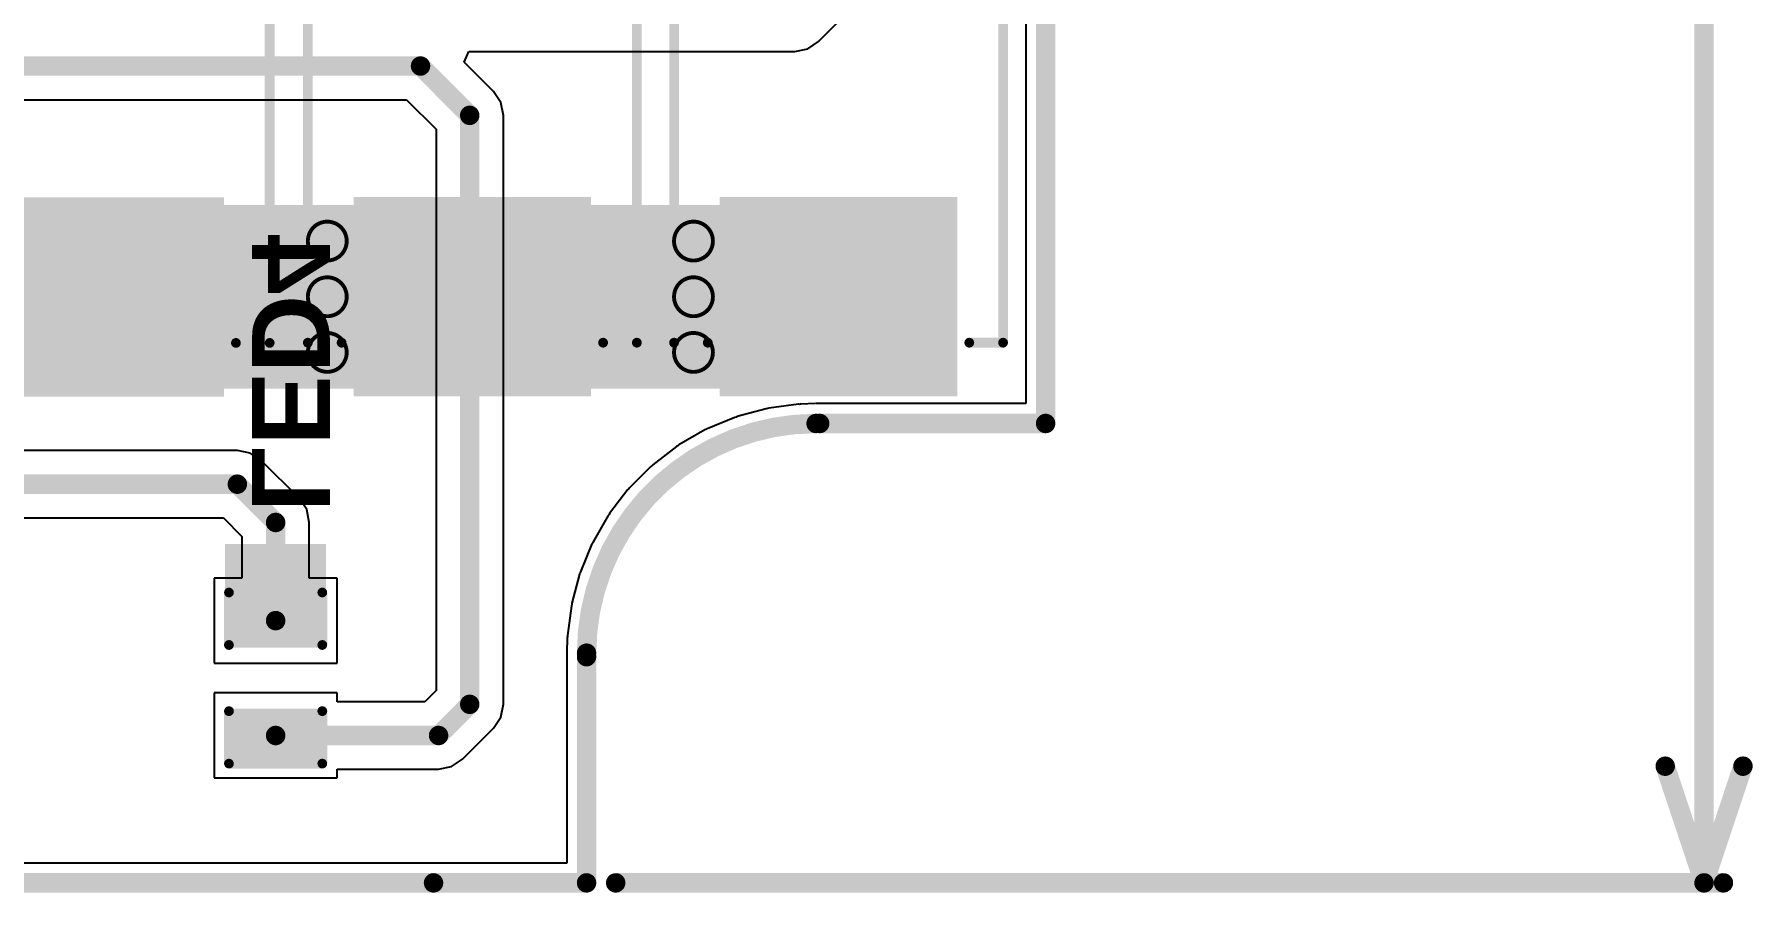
# Model space of a CAD drawing. Header units: inches. Extents: x -46 to 312, y 0 to 111.
# Drawn here: x -7.22 to 15.24, y -0.13 to 11.08 of the extents above; entities that cross this region are included whole.
import ezdxf

# ---------------------------------------------------------------- set-up
doc = ezdxf.new("R2010")
doc.units = ezdxf.units.IN
for name, color, linetype in [('Board Outline', 216, 'Continuous'), ('Bottom Layer', 5, 'Continuous'), ('Bottom Overlay', 54, 'Continuous'), ('Bottom Paste', 16, 'Continuous'), ('Bottom Solder', 6, 'Continuous'), ('Draft and Dimension', 6, 'Continuous'), ('Drill Drawing', 1, 'Continuous'), ('Top Layer', 1, 'Continuous'), ('Top Overlay', 2, 'Continuous'), ('Top Paste', 8, 'Continuous'), ('Top Solder', 216, 'Continuous'), ('Via Holes', 16, 'Continuous')]:
    doc.layers.add(name, color=color, linetype=linetype)
doc.styles.add('Arial_Bold', font='', dxfattribs={"height": 0.2})
doc.styles.get('Arial_Bold').set_extended_font_data('Arial', bold=True)

# ---------------------------------------------------------------- blocks, each defined once
blk = doc.blocks.new('CASE_D_9')
at = {"layer": 'Top Layer'}
for points in [[(-4.25, 1.45), (-1.85, 1.45), (-1.85, -1.45), (-4.25, -1.45)], [(1.85, 1.45), (4.25, 1.45), (4.25, -1.45), (1.85, -1.45)]]:
    blk.add_hatch(color=1, dxfattribs=at).paths.add_polyline_path(points)
at = {"layer": 'Top Paste'}
for points in [[(-4.25, 1.45), (-1.85, 1.45), (-1.85, -1.45), (-4.25, -1.45)], [(1.85, 1.45), (4.25, 1.45), (4.25, -1.45), (1.85, -1.45)]]:
    blk.add_hatch(color=8, dxfattribs=at).paths.add_polyline_path(points)
at = {"layer": 'Top Solder'}
for points in [[(-4.352, 1.552), (-1.748, 1.552), (-1.748, -1.552), (-4.352, -1.552)], [(1.748, 1.552), (4.352, 1.552), (4.352, -1.552), (1.748, -1.552)]]:
    blk.add_hatch(color=216, dxfattribs=at).paths.add_polyline_path(points)
at = {"layer": 'Top Overlay'}
for points in [[(-4.293, 1.651, 0.127, 0.127, 0), (-4.293, 2.388, 0.127, 0.127, 0)], [(-3.861, 2.007, 0.127, 0.127, 0), (-4.699, 2.007, 0.127, 0.127, 0)], [(-3.65, 1.709, 0.127, 0.127, 0), (-3.65, 2.15, 0.127, 0.127, 0)], [(3.65, 2.15, 0.127, 0.127, 0), (-3.65, 2.15, 0.127, 0.127, 0)], [(3.65, 1.709, 0.127, 0.127, 0), (3.65, 2.15, 0.127, 0.127, 0)], [(-3.65, -2.15, 0.127, 0.127, 0), (-3.65, -1.709, 0.127, 0.127, 0)], [(3.65, -2.15, 0.127, 0.127, 0), (3.65, -1.709, 0.127, 0.127, 0)], [(3.65, -2.15, 0.127, 0.127, 0), (-3.65, -2.15, 0.127, 0.127, 0)]]:
    blk.add_lwpolyline(points, format="xyseb", dxfattribs=at)
for points in [[(-4.324, 2.388, 0.0635, 0.0635, 1), (-4.261, 2.388, 0.0635, 0.0635, 1)], [(-4.731, 2.007, 0.0635, 0.0635, 1), (-4.667, 2.007, 0.0635, 0.0635, 1)], [(-3.893, 2.007, 0.0635, 0.0635, 1), (-3.829, 2.007, 0.0635, 0.0635, 1)], [(-3.682, 2.15, 0.0635, 0.0635, 1), (-3.618, 2.15, 0.0635, 0.0635, 1)], [(-3.682, 2.15, 0.0635, 0.0635, 1), (-3.618, 2.15, 0.0635, 0.0635, 1)], [(3.618, 2.15, 0.0635, 0.0635, 1), (3.682, 2.15, 0.0635, 0.0635, 1)], [(3.618, 2.15, 0.0635, 0.0635, 1), (3.682, 2.15, 0.0635, 0.0635, 1)], [(-4.324, 1.651, 0.0635, 0.0635, 1), (-4.261, 1.651, 0.0635, 0.0635, 1)], [(-3.682, 1.709, 0.0635, 0.0635, 1), (-3.618, 1.709, 0.0635, 0.0635, 1)], [(3.618, 1.709, 0.0635, 0.0635, 1), (3.682, 1.709, 0.0635, 0.0635, 1)], [(-3.682, -1.709, 0.0635, 0.0635, 1), (-3.618, -1.709, 0.0635, 0.0635, 1)], [(3.618, -1.709, 0.0635, 0.0635, 1), (3.682, -1.709, 0.0635, 0.0635, 1)], [(-3.682, -2.15, 0.0635, 0.0635, 1), (-3.618, -2.15, 0.0635, 0.0635, 1)], [(-3.682, -2.15, 0.0635, 0.0635, 1), (-3.618, -2.15, 0.0635, 0.0635, 1)], [(3.618, -2.15, 0.0635, 0.0635, 1), (3.682, -2.15, 0.0635, 0.0635, 1)], [(3.618, -2.15, 0.0635, 0.0635, 1), (3.682, -2.15, 0.0635, 0.0635, 1)]]:
    blk.add_lwpolyline(points, format="xyseb", close=True, dxfattribs=at)
blk = doc.blocks.new('CASE_D_10')
at = {"layer": 'Top Layer'}
for points in [[(-4.25, 1.45), (-1.85, 1.45), (-1.85, -1.45), (-4.25, -1.45)], [(1.85, 1.45), (4.25, 1.45), (4.25, -1.45), (1.85, -1.45)]]:
    blk.add_hatch(color=1, dxfattribs=at).paths.add_polyline_path(points)
at = {"layer": 'Top Paste'}
for points in [[(-4.25, 1.45), (-1.85, 1.45), (-1.85, -1.45), (-4.25, -1.45)], [(1.85, 1.45), (4.25, 1.45), (4.25, -1.45), (1.85, -1.45)]]:
    blk.add_hatch(color=8, dxfattribs=at).paths.add_polyline_path(points)
at = {"layer": 'Top Solder'}
for points in [[(-4.352, 1.552), (-1.748, 1.552), (-1.748, -1.552), (-4.352, -1.552)], [(1.748, 1.552), (4.352, 1.552), (4.352, -1.552), (1.748, -1.552)]]:
    blk.add_hatch(color=216, dxfattribs=at).paths.add_polyline_path(points)
at = {"layer": 'Top Overlay'}
for points in [[(-4.293, 1.651, 0.127, 0.127, 0), (-4.293, 2.388, 0.127, 0.127, 0)], [(-3.861, 2.007, 0.127, 0.127, 0), (-4.699, 2.007, 0.127, 0.127, 0)], [(3.65, 2.15, 0.127, 0.127, 0), (-3.65, 2.15, 0.127, 0.127, 0)], [(-3.65, 1.709, 0.127, 0.127, 0), (-3.65, 2.15, 0.127, 0.127, 0)], [(3.65, 1.709, 0.127, 0.127, 0), (3.65, 2.15, 0.127, 0.127, 0)], [(-3.65, -2.15, 0.127, 0.127, 0), (-3.65, -1.709, 0.127, 0.127, 0)], [(3.65, -2.15, 0.127, 0.127, 0), (3.65, -1.709, 0.127, 0.127, 0)], [(3.65, -2.15, 0.127, 0.127, 0), (-3.65, -2.15, 0.127, 0.127, 0)]]:
    blk.add_lwpolyline(points, format="xyseb", dxfattribs=at)
for points in [[(-4.324, 2.388, 0.0635, 0.0635, 1), (-4.261, 2.388, 0.0635, 0.0635, 1)], [(-4.731, 2.007, 0.0635, 0.0635, 1), (-4.667, 2.007, 0.0635, 0.0635, 1)], [(-3.893, 2.007, 0.0635, 0.0635, 1), (-3.829, 2.007, 0.0635, 0.0635, 1)], [(-3.682, 2.15, 0.0635, 0.0635, 1), (-3.618, 2.15, 0.0635, 0.0635, 1)], [(-3.682, 2.15, 0.0635, 0.0635, 1), (-3.618, 2.15, 0.0635, 0.0635, 1)], [(3.618, 2.15, 0.0635, 0.0635, 1), (3.682, 2.15, 0.0635, 0.0635, 1)], [(3.618, 2.15, 0.0635, 0.0635, 1), (3.682, 2.15, 0.0635, 0.0635, 1)], [(-4.324, 1.651, 0.0635, 0.0635, 1), (-4.261, 1.651, 0.0635, 0.0635, 1)], [(-3.682, 1.709, 0.0635, 0.0635, 1), (-3.618, 1.709, 0.0635, 0.0635, 1)], [(3.618, 1.709, 0.0635, 0.0635, 1), (3.682, 1.709, 0.0635, 0.0635, 1)], [(-3.682, -1.709, 0.0635, 0.0635, 1), (-3.618, -1.709, 0.0635, 0.0635, 1)], [(3.618, -1.709, 0.0635, 0.0635, 1), (3.682, -1.709, 0.0635, 0.0635, 1)], [(-3.682, -2.15, 0.0635, 0.0635, 1), (-3.618, -2.15, 0.0635, 0.0635, 1)], [(-3.682, -2.15, 0.0635, 0.0635, 1), (-3.618, -2.15, 0.0635, 0.0635, 1)], [(3.618, -2.15, 0.0635, 0.0635, 1), (3.682, -2.15, 0.0635, 0.0635, 1)], [(3.618, -2.15, 0.0635, 0.0635, 1), (3.682, -2.15, 0.0635, 0.0635, 1)]]:
    blk.add_lwpolyline(points, format="xyseb", close=True, dxfattribs=at)
blk = doc.blocks.new('LED_0603_B_39')
at = {"layer": 'Bottom Layer'}
for points in [[(-1, 0.5), (-0.5, 0.5), (-0.5, -0.5), (-1, -0.5)], [(0.5, 0.5), (1, 0.5), (1, -0.5), (0.5, -0.5)]]:
    blk.add_hatch(color=5, dxfattribs=at).paths.add_polyline_path(points)
at = {"layer": 'Bottom Overlay'}
blk.add_hatch(color=54, dxfattribs=at).paths.add_polyline_path([(1.118, -0.66), (1.753, -0.66), (1.753, 0.66), (1.118, 0.66)])
at = {"layer": 'Bottom Paste'}
for points in [[(-1, 0.5), (-0.5, 0.5), (-0.5, -0.5), (-1, -0.5)], [(0.5, 0.5), (1, 0.5), (1, -0.5), (0.5, -0.5)]]:
    blk.add_hatch(color=16, dxfattribs=at).paths.add_polyline_path(points)
at = {"layer": 'Bottom Solder'}
for points in [[(-1.102, 0.602), (-0.398, 0.602), (-0.398, -0.602), (-1.102, -0.602)], [(0.398, 0.602), (1.102, 0.602), (1.102, -0.602), (0.398, -0.602)]]:
    blk.add_hatch(color=6, dxfattribs=at).paths.add_polyline_path(points)
at = {"layer": 'Bottom Overlay'}
for points in [[(-1.118, 0.61, 0.127, 0.127, 0), (-0.432, 0.61, 0.127, 0.127, 0)], [(-1.118, 0.61, 0.127, 0.127, 0), (-1.118, -0.61, 0.127, 0.127, 0)], [(0.432, 0.61, 0.127, 0.127, 0), (1.118, 0.61, 0.127, 0.127, 0)], [(1.118, 0.61, 0.127, 0.127, 0), (1.118, -0.61, 0.127, 0.127, 0)], [(-1.118, -0.61, 0.127, 0.127, 0), (-0.432, -0.61, 0.127, 0.127, 0)], [(0.432, -0.61, 0.127, 0.127, 0), (1.118, -0.61, 0.127, 0.127, 0)]]:
    blk.add_lwpolyline(points, format="xyseb", dxfattribs=at)
for points in [[(-1.149, 0.61, 0.0635, 0.0635, 1), (-1.086, 0.61, 0.0635, 0.0635, 1)], [(-1.149, 0.61, 0.0635, 0.0635, 1), (-1.086, 0.61, 0.0635, 0.0635, 1)], [(-0.464, 0.61, 0.0635, 0.0635, 1), (-0.4, 0.61, 0.0635, 0.0635, 1)], [(0.4, 0.61, 0.0635, 0.0635, 1), (0.464, 0.61, 0.0635, 0.0635, 1)], [(1.086, 0.61, 0.0635, 0.0635, 1), (1.149, 0.61, 0.0635, 0.0635, 1)], [(1.086, 0.61, 0.0635, 0.0635, 1), (1.149, 0.61, 0.0635, 0.0635, 1)], [(-1.149, -0.61, 0.0635, 0.0635, 1), (-1.086, -0.61, 0.0635, 0.0635, 1)], [(-1.149, -0.61, 0.0635, 0.0635, 1), (-1.086, -0.61, 0.0635, 0.0635, 1)], [(-0.464, -0.61, 0.0635, 0.0635, 1), (-0.4, -0.61, 0.0635, 0.0635, 1)], [(0.4, -0.61, 0.0635, 0.0635, 1), (0.464, -0.61, 0.0635, 0.0635, 1)], [(1.086, -0.61, 0.0635, 0.0635, 1), (1.149, -0.61, 0.0635, 0.0635, 1)], [(1.086, -0.61, 0.0635, 0.0635, 1), (1.149, -0.61, 0.0635, 0.0635, 1)]]:
    blk.add_lwpolyline(points, format="xyseb", close=True, dxfattribs=at)
blk = doc.blocks.new('CASE_D_84')
at = {"layer": 'Top Layer'}
for points in [[(-4.25, 1.45), (-1.85, 1.45), (-1.85, -1.45), (-4.25, -1.45)], [(1.85, 1.45), (4.25, 1.45), (4.25, -1.45), (1.85, -1.45)]]:
    blk.add_hatch(color=1, dxfattribs=at).paths.add_polyline_path(points)
at = {"layer": 'Top Paste'}
for points in [[(-4.25, 1.45), (-1.85, 1.45), (-1.85, -1.45), (-4.25, -1.45)], [(1.85, 1.45), (4.25, 1.45), (4.25, -1.45), (1.85, -1.45)]]:
    blk.add_hatch(color=8, dxfattribs=at).paths.add_polyline_path(points)
at = {"layer": 'Top Solder'}
for points in [[(-4.352, 1.552), (-1.748, 1.552), (-1.748, -1.552), (-4.352, -1.552)], [(1.748, 1.552), (4.352, 1.552), (4.352, -1.552), (1.748, -1.552)]]:
    blk.add_hatch(color=216, dxfattribs=at).paths.add_polyline_path(points)
at = {"layer": 'Top Overlay'}
for points in [[(-4.293, 1.651, 0.127, 0.127, 0), (-4.293, 2.388, 0.127, 0.127, 0)], [(-3.861, 2.007, 0.127, 0.127, 0), (-4.699, 2.007, 0.127, 0.127, 0)], [(-3.65, 1.709, 0.127, 0.127, 0), (-3.65, 2.15, 0.127, 0.127, 0)], [(3.65, 2.15, 0.127, 0.127, 0), (-3.65, 2.15, 0.127, 0.127, 0)], [(3.65, 1.709, 0.127, 0.127, 0), (3.65, 2.15, 0.127, 0.127, 0)], [(-3.65, -2.15, 0.127, 0.127, 0), (-3.65, -1.709, 0.127, 0.127, 0)], [(3.65, -2.15, 0.127, 0.127, 0), (3.65, -1.709, 0.127, 0.127, 0)], [(3.65, -2.15, 0.127, 0.127, 0), (-3.65, -2.15, 0.127, 0.127, 0)]]:
    blk.add_lwpolyline(points, format="xyseb", dxfattribs=at)
for points in [[(-4.324, 2.388, 0.0635, 0.0635, 1), (-4.261, 2.388, 0.0635, 0.0635, 1)], [(-4.731, 2.007, 0.0635, 0.0635, 1), (-4.667, 2.007, 0.0635, 0.0635, 1)], [(-3.893, 2.007, 0.0635, 0.0635, 1), (-3.829, 2.007, 0.0635, 0.0635, 1)], [(-3.682, 2.15, 0.0635, 0.0635, 1), (-3.618, 2.15, 0.0635, 0.0635, 1)], [(-3.682, 2.15, 0.0635, 0.0635, 1), (-3.618, 2.15, 0.0635, 0.0635, 1)], [(3.618, 2.15, 0.0635, 0.0635, 1), (3.682, 2.15, 0.0635, 0.0635, 1)], [(3.618, 2.15, 0.0635, 0.0635, 1), (3.682, 2.15, 0.0635, 0.0635, 1)], [(-4.324, 1.651, 0.0635, 0.0635, 1), (-4.261, 1.651, 0.0635, 0.0635, 1)], [(-3.682, 1.709, 0.0635, 0.0635, 1), (-3.618, 1.709, 0.0635, 0.0635, 1)], [(3.618, 1.709, 0.0635, 0.0635, 1), (3.682, 1.709, 0.0635, 0.0635, 1)], [(-3.682, -1.709, 0.0635, 0.0635, 1), (-3.618, -1.709, 0.0635, 0.0635, 1)], [(3.618, -1.709, 0.0635, 0.0635, 1), (3.682, -1.709, 0.0635, 0.0635, 1)], [(-3.682, -2.15, 0.0635, 0.0635, 1), (-3.618, -2.15, 0.0635, 0.0635, 1)], [(-3.682, -2.15, 0.0635, 0.0635, 1), (-3.618, -2.15, 0.0635, 0.0635, 1)], [(3.618, -2.15, 0.0635, 0.0635, 1), (3.682, -2.15, 0.0635, 0.0635, 1)], [(3.618, -2.15, 0.0635, 0.0635, 1), (3.682, -2.15, 0.0635, 0.0635, 1)]]:
    blk.add_lwpolyline(points, format="xyseb", close=True, dxfattribs=at)

msp = doc.modelspace()

# ---------------------------------------------------------------- hatches: boundary and pattern name
at = {"layer": 'Bottom Layer'}
h = msp.add_hatch(color=5, dxfattribs=at)
edge = h.paths.add_edge_path()
edge.add_arc((-3.389, 8.382), 0.3, 0, 360)
h = msp.add_hatch(color=5, dxfattribs=at)
edge = h.paths.add_edge_path()
edge.add_arc((1.397, 8.382), 0.3, 0, 360)
h = msp.add_hatch(color=5, dxfattribs=at)
edge = h.paths.add_edge_path()
edge.add_arc((-3.389, 7.655), 0.3, 0, 360)
h = msp.add_hatch(color=5, dxfattribs=at)
edge = h.paths.add_edge_path()
edge.add_arc((1.397, 7.655), 0.3, 0, 360)
h = msp.add_hatch(color=5, dxfattribs=at)
edge = h.paths.add_edge_path()
edge.add_arc((-3.389, 6.928), 0.3, 0, 360)
h = msp.add_hatch(color=5, dxfattribs=at)
edge = h.paths.add_edge_path()
edge.add_arc((1.397, 6.928), 0.3, 0, 360)
at = {"layer": 'Bottom Solder'}
h = msp.add_hatch(color=6, dxfattribs=at)
edge = h.paths.add_edge_path()
edge.add_arc((-3.389, 8.382), 0.402, 0, 360)
h = msp.add_hatch(color=6, dxfattribs=at)
edge = h.paths.add_edge_path()
edge.add_arc((1.397, 8.382), 0.402, 0, 360)
h = msp.add_hatch(color=6, dxfattribs=at)
edge = h.paths.add_edge_path()
edge.add_arc((-3.389, 7.655), 0.402, 0, 360)
h = msp.add_hatch(color=6, dxfattribs=at)
edge = h.paths.add_edge_path()
edge.add_arc((1.397, 7.655), 0.402, 0, 360)
h = msp.add_hatch(color=6, dxfattribs=at)
edge = h.paths.add_edge_path()
edge.add_arc((-3.389, 6.928), 0.402, 0, 360)
h = msp.add_hatch(color=6, dxfattribs=at)
edge = h.paths.add_edge_path()
edge.add_arc((1.397, 6.928), 0.402, 0, 360)
at = {"layer": 'Top Layer'}
msp.add_hatch(color=1, dxfattribs=at).paths.add_polyline_path([(-7.742, 6.455), (4.743, 6.455), (4.743, 8.852), (-7.742, 8.852)])
h = msp.add_hatch(color=1, dxfattribs=at)
edge = h.paths.add_edge_path()
edge.add_arc((-3.389, 8.382), 0.3, 0, 360)
h = msp.add_hatch(color=1, dxfattribs=at)
edge = h.paths.add_edge_path()
edge.add_arc((1.397, 8.382), 0.3, 0, 360)
h = msp.add_hatch(color=1, dxfattribs=at)
edge = h.paths.add_edge_path()
edge.add_arc((-3.389, 7.655), 0.3, 0, 360)
h = msp.add_hatch(color=1, dxfattribs=at)
edge = h.paths.add_edge_path()
edge.add_arc((1.397, 7.655), 0.3, 0, 360)
h = msp.add_hatch(color=1, dxfattribs=at)
edge = h.paths.add_edge_path()
edge.add_arc((-3.389, 6.928), 0.3, 0, 360)
h = msp.add_hatch(color=1, dxfattribs=at)
edge = h.paths.add_edge_path()
edge.add_arc((1.397, 6.928), 0.3, 0, 360)
at = {"layer": 'Top Solder'}
h = msp.add_hatch(color=216, dxfattribs=at)
edge = h.paths.add_edge_path()
edge.add_arc((-3.389, 8.382), 0.402, 0, 360)
h = msp.add_hatch(color=216, dxfattribs=at)
edge = h.paths.add_edge_path()
edge.add_arc((1.397, 8.382), 0.402, 0, 360)
h = msp.add_hatch(color=216, dxfattribs=at)
edge = h.paths.add_edge_path()
edge.add_arc((-3.389, 7.655), 0.402, 0, 360)
h = msp.add_hatch(color=216, dxfattribs=at)
edge = h.paths.add_edge_path()
edge.add_arc((1.397, 7.655), 0.402, 0, 360)
h = msp.add_hatch(color=216, dxfattribs=at)
edge = h.paths.add_edge_path()
edge.add_arc((-3.389, 6.928), 0.402, 0, 360)
h = msp.add_hatch(color=216, dxfattribs=at)
edge = h.paths.add_edge_path()
edge.add_arc((1.397, 6.928), 0.402, 0, 360)
at = {"layer": 'Via Holes'}
h = msp.add_hatch(color=7, dxfattribs=at)
edge = h.paths.add_edge_path()
edge.add_arc((-3.389, 8.382), 0.15, 0, 360)
h = msp.add_hatch(color=7, dxfattribs=at)
edge = h.paths.add_edge_path()
edge.add_arc((1.397, 8.382), 0.15, 0, 360)
h = msp.add_hatch(color=7, dxfattribs=at)
edge = h.paths.add_edge_path()
edge.add_arc((-3.389, 7.655), 0.15, 0, 360)
h = msp.add_hatch(color=7, dxfattribs=at)
edge = h.paths.add_edge_path()
edge.add_arc((1.397, 7.655), 0.15, 0, 360)
h = msp.add_hatch(color=7, dxfattribs=at)
edge = h.paths.add_edge_path()
edge.add_arc((-3.389, 6.928), 0.15, 0, 360)
h = msp.add_hatch(color=7, dxfattribs=at)
edge = h.paths.add_edge_path()
edge.add_arc((1.397, 6.928), 0.15, 0, 360)

# ---------------------------------------------------------------- linework, layer by layer
at = {"layer": 'Board Outline'}
for points in [[(6, 47, 0.254, 0.254, 0), (6, 6, 0.254, 0.254, 0)], [(0, 3, 0.254, 0.254, -0.414214), (3, 6, 0.254, 0.254, 0)], [(3.046, 6, 0.254, 0.254, 0), (6, 6, 0.254, 0.254, 0)], [(0, 0, 0.254, 0.254, 0), (0, 2.954, 0.254, 0.254, 0)], [(-41, 0, 0.254, 0.254, 0), (0, 0, 0.254, 0.254, 0)], [(-2, 0, 0.254, 0.254, 0), (-2, 0, 0.254, 0.254, 0)]]:
    msp.add_lwpolyline(points, format="xyseb", dxfattribs=at)
for points in [[(2.936, 6, 0.127, 0.127, 1), (3.063, 6, 0.127, 0.127, 1)], [(2.983, 6, 0.127, 0.127, 1), (3.11, 6, 0.127, 0.127, 1)], [(5.936, 6, 0.127, 0.127, 1), (6.063, 6, 0.127, 0.127, 1)], [(5.936, 6, 0.127, 0.127, 1), (6.063, 6, 0.127, 0.127, 1)], [(-0.064, 3, 0.127, 0.127, 1), (0.063, 3, 0.127, 0.127, 1)], [(-0.064, 2.954, 0.127, 0.127, 1), (0.063, 2.954, 0.127, 0.127, 1)], [(-2.064, 0, 0.127, 0.127, 1), (-1.937, 0, 0.127, 0.127, 1)], [(-2.064, 0, 0.127, 0.127, 1), (-1.937, 0, 0.127, 0.127, 1)], [(-0.064, 0, 0.127, 0.127, 1), (0.063, 0, 0.127, 0.127, 1)], [(-0.064, 0, 0.127, 0.127, 1), (0.063, 0, 0.127, 0.127, 1)]]:
    msp.add_lwpolyline(points, format="xyseb", close=True, dxfattribs=at)
at = {"layer": 'Bottom Layer'}
for p, q in [((5.741, 47), (5.741, 6.259)), ((3.033, 10.989), (3.876, 11.833)), ((-1.6, 10.72), (-1.541, 10.86)), ((-1.541, 10.86), (2.722, 10.86)), ((2.722, 10.86), (2.89, 10.894)), ((2.89, 10.894), (3.033, 10.989)), ((-1.216, 10.336), (-1.6, 10.72)), ((-1.12, 10.193), (-1.216, 10.336)), ((-1.216, 10.336), (-1.216, 10.336)), ((-9.173, 10.228), (-2.353, 10.228)), ((-2.353, 10.228), (-1.967, 9.842)), ((-1.087, 10.024), (-1.12, 10.193)), ((-1.087, 2.332), (-1.087, 10.024)), ((-1.087, 10.024), (-1.087, 10.024)), ((-1.967, 9.842), (-1.967, 2.514)), ((1.937, 6.08), (1.574, 5.93)), ((1.953, 6.083), (1.937, 6.08)), ((1.969, 6.091), (1.953, 6.083)), ((2.348, 6.192), (1.969, 6.091)), ((2.365, 6.194), (2.348, 6.192)), ((2.381, 6.199), (2.365, 6.194)), ((2.77, 6.25), (2.381, 6.199)), ((2.783, 6.249), (2.77, 6.25)), ((2.795, 6.252), (2.783, 6.249)), ((2.992, 6.259), (2.795, 6.252)), ((2.996, 6.258), (2.992, 6.259)), ((3, 6.259), (2.996, 6.258)), ((3.046, 6.259), (3, 6.259)), ((5.741, 6.259), (3.046, 6.259)), ((3.046, 6.259), (3.046, 6.259)), ((3.046, 6.259), (3.046, 6.259)), ((1.544, 5.915), (1.204, 5.719)), ((1.56, 5.92), (1.544, 5.915)), ((1.574, 5.93), (1.56, 5.92)), ((-4.564, 5.647), (-11.811, 5.647)), ((-4.396, 5.614), (-4.564, 5.647)), ((1.176, 5.7), (0.864, 5.461)), ((1.191, 5.707), (1.176, 5.7)), ((1.204, 5.719), (1.191, 5.707)), ((-4.253, 5.518), (-4.396, 5.614)), ((-3.753, 5.018), (-4.253, 5.518)), ((0.839, 5.439), (0.561, 5.161)), ((0.853, 5.448), (0.839, 5.439)), ((0.864, 5.461), (0.853, 5.448)), ((-3.657, 4.875), (-3.753, 5.018)), ((0.539, 5.136), (0.3, 4.824)), ((0.552, 5.147), (0.539, 5.136)), ((0.561, 5.161), (0.552, 5.147)), ((-10.554, 4.767), (-4.746, 4.767)), ((-4.746, 4.767), (-4.504, 4.525)), ((-3.624, 4.707), (-3.657, 4.875)), ((0.281, 4.796), (0.085, 4.456)), ((0.293, 4.809), (0.281, 4.796)), ((0.3, 4.824), (0.293, 4.809)), ((-4.504, 4.525), (-4.504, 3.98)), ((-3.624, 3.98), (-3.624, 4.707)), ((0.07, 4.426), (-0.08, 4.063)), ((0.08, 4.44), (0.07, 4.426)), ((0.085, 4.456), (0.08, 4.44)), ((-0.083, 4.047), (-0.091, 4.031)), ((-0.08, 4.063), (-0.083, 4.047)), ((-4.504, 3.98), (-4.869, 3.98)), ((-4.869, 3.98), (-4.869, 2.87)), ((-3.259, 3.98), (-3.624, 3.98)), ((-3.259, 2.87), (-3.259, 3.98)), ((-0.091, 4.031), (-0.193, 3.652)), ((-0.199, 3.619), (-0.25, 3.23)), ((-0.194, 3.635), (-0.199, 3.619)), ((-0.193, 3.652), (-0.194, 3.635)), ((-0.252, 3.205), (-0.259, 3.008)), ((-0.249, 3.217), (-0.252, 3.205)), ((-0.25, 3.23), (-0.249, 3.217)), ((-0.259, 3.008), (-0.258, 3.004)), ((-0.258, 3.004), (-0.259, 3)), ((-0.259, 3), (-0.259, 0.259)), ((-4.869, 2.87), (-3.259, 2.87)), ((-3.259, 2.48), (-4.869, 2.48)), ((-4.869, 2.48), (-4.869, 1.37)), ((-3.259, 2.365), (-3.259, 2.48)), ((-1.967, 2.514), (-2.116, 2.365)), ((-2.116, 2.365), (-3.259, 2.365)), ((-1.12, 2.163), (-1.087, 2.332)), ((-1.216, 2.021), (-1.12, 2.163)), ((-1.623, 1.614), (-1.216, 2.021)), ((-1.766, 1.518), (-1.623, 1.614)), ((-4.869, 1.37), (-3.259, 1.37)), ((-3.259, 1.37), (-3.259, 1.485)), ((-3.259, 1.485), (-1.934, 1.485)), ((-1.934, 1.485), (-1.766, 1.518)), ((-0.259, 0.259), (-7.79, 0.259))]:
    msp.add_line(p, q, dxfattribs=at)
for points in [[(-9.588, 10.668, 0.254, 0.254, 0), (-2.171, 10.668, 0.254, 0.254, 0)], [(-2.171, 10.668, 0.254, 0.254, 0), (-1.527, 10.024, 0.254, 0.254, 0)], [(-1.527, 2.332, 0.254, 0.254, 0), (-1.527, 10.024, 0.254, 0.254, 0)], [(-11.811, 5.207, 0.254, 0.254, 0), (-4.564, 5.207, 0.254, 0.254, 0)], [(-4.564, 5.207, 0.254, 0.254, 0), (-4.064, 4.707, 0.254, 0.254, 0)], [(-4.064, 3.425, 0.254, 0.254, 0), (-4.064, 4.707, 0.254, 0.254, 0)], [(-1.934, 1.925, 0.254, 0.254, 0), (-1.527, 2.332, 0.254, 0.254, 0)], [(-4.064, 1.925, 0.254, 0.254, 0), (-1.934, 1.925, 0.254, 0.254, 0)]]:
    msp.add_lwpolyline(points, format="xyseb", dxfattribs=at)
for points in [[(-2.234, 10.668, 0.127, 0.127, 1), (-2.107, 10.668, 0.127, 0.127, 1)], [(-2.234, 10.668, 0.127, 0.127, 1), (-2.107, 10.668, 0.127, 0.127, 1)], [(-1.591, 10.024, 0.127, 0.127, 1), (-1.464, 10.024, 0.127, 0.127, 1)], [(-1.591, 10.024, 0.127, 0.127, 1), (-1.464, 10.024, 0.127, 0.127, 1)], [(-4.628, 5.207, 0.127, 0.127, 1), (-4.501, 5.207, 0.127, 0.127, 1)], [(-4.628, 5.207, 0.127, 0.127, 1), (-4.501, 5.207, 0.127, 0.127, 1)], [(-4.128, 4.707, 0.127, 0.127, 1), (-4, 4.707, 0.127, 0.127, 1)], [(-4.128, 4.707, 0.127, 0.127, 1), (-4, 4.707, 0.127, 0.127, 1)], [(-4.128, 3.425, 0.127, 0.127, 1), (-4, 3.425, 0.127, 0.127, 1)], [(-1.591, 2.332, 0.127, 0.127, 1), (-1.464, 2.332, 0.127, 0.127, 1)], [(-1.591, 2.332, 0.127, 0.127, 1), (-1.464, 2.332, 0.127, 0.127, 1)], [(-4.128, 1.925, 0.127, 0.127, 1), (-4, 1.925, 0.127, 0.127, 1)], [(-1.998, 1.925, 0.127, 0.127, 1), (-1.871, 1.925, 0.127, 0.127, 1)], [(-1.998, 1.925, 0.127, 0.127, 1), (-1.871, 1.925, 0.127, 0.127, 1)]]:
    msp.add_lwpolyline(points, format="xyseb", close=True, dxfattribs=at)
at = {"layer": 'Draft and Dimension'}
for points in [[(14.605, 0, 0.254, 0.254, 0), (14.605, 19.236, 0.254, 0.254, 0)], [(14.097, 1.524, 0.254, 0.254, 0), (14.605, 0, 0.254, 0.254, 0)], [(14.605, 0, 0.254, 0.254, 0), (15.113, 1.524, 0.254, 0.254, 0)], [(0.381, 0, 0.254, 0.254, 0), (14.859, 0, 0.254, 0.254, 0)]]:
    msp.add_lwpolyline(points, format="xyseb", dxfattribs=at)
for points in [[(14.034, 1.524, 0.127, 0.127, 1), (14.161, 1.524, 0.127, 0.127, 1)], [(15.05, 1.524, 0.127, 0.127, 1), (15.177, 1.524, 0.127, 0.127, 1)], [(0.317, 0, 0.127, 0.127, 1), (0.444, 0, 0.127, 0.127, 1)], [(14.541, 0, 0.127, 0.127, 1), (14.668, 0, 0.127, 0.127, 1)], [(14.541, 0, 0.127, 0.127, 1), (14.668, 0, 0.127, 0.127, 1)], [(14.541, 0, 0.127, 0.127, 1), (14.668, 0, 0.127, 0.127, 1)], [(14.796, 0, 0.127, 0.127, 1), (14.922, 0, 0.127, 0.127, 1)]]:
    msp.add_lwpolyline(points, format="xyseb", close=True, dxfattribs=at)
at = {"layer": 'Drill Drawing'}
for points in [[(-3.135, 8.382, 0.0508, 0.0508, 1), (-3.643, 8.382, 0.0508, 0.0508, 1)], [(1.651, 8.382, 0.0508, 0.0508, 1), (1.143, 8.382, 0.0508, 0.0508, 1)], [(-3.655, 8.382, 0.0254, 0.0254, 1), (-3.63, 8.382, 0.0254, 0.0254, 1)], [(-3.147, 8.382, 0.0254, 0.0254, 1), (-3.122, 8.382, 0.0254, 0.0254, 1)], [(1.13, 8.382, 0.0254, 0.0254, 1), (1.156, 8.382, 0.0254, 0.0254, 1)], [(1.638, 8.382, 0.0254, 0.0254, 1), (1.664, 8.382, 0.0254, 0.0254, 1)], [(-3.135, 7.655, 0.0508, 0.0508, 1), (-3.643, 7.655, 0.0508, 0.0508, 1)], [(1.651, 7.655, 0.0508, 0.0508, 1), (1.143, 7.655, 0.0508, 0.0508, 1)], [(-3.655, 7.655, 0.0254, 0.0254, 1), (-3.63, 7.655, 0.0254, 0.0254, 1)], [(-3.147, 7.655, 0.0254, 0.0254, 1), (-3.122, 7.655, 0.0254, 0.0254, 1)], [(1.13, 7.655, 0.0254, 0.0254, 1), (1.156, 7.655, 0.0254, 0.0254, 1)], [(1.638, 7.655, 0.0254, 0.0254, 1), (1.664, 7.655, 0.0254, 0.0254, 1)], [(-3.135, 6.928, 0.0508, 0.0508, 1), (-3.643, 6.928, 0.0508, 0.0508, 1)], [(1.651, 6.928, 0.0508, 0.0508, 1), (1.143, 6.928, 0.0508, 0.0508, 1)], [(-3.655, 6.928, 0.0254, 0.0254, 1), (-3.63, 6.928, 0.0254, 0.0254, 1)], [(-3.147, 6.928, 0.0254, 0.0254, 1), (-3.122, 6.928, 0.0254, 0.0254, 1)], [(1.13, 6.928, 0.0254, 0.0254, 1), (1.156, 6.928, 0.0254, 0.0254, 1)], [(1.638, 6.928, 0.0254, 0.0254, 1), (1.664, 6.928, 0.0254, 0.0254, 1)]]:
    msp.add_lwpolyline(points, format="xyseb", close=True, dxfattribs=at)
at = {"layer": 'Top Layer'}
for p, q in [((5.741, 47), (5.741, 6.259)), ((1.937, 6.08), (1.574, 5.93)), ((1.953, 6.083), (1.937, 6.08)), ((1.969, 6.091), (1.953, 6.083)), ((2.348, 6.192), (1.969, 6.091)), ((2.365, 6.194), (2.348, 6.192)), ((2.381, 6.199), (2.365, 6.194)), ((2.77, 6.25), (2.381, 6.199)), ((2.783, 6.249), (2.77, 6.25)), ((2.795, 6.252), (2.783, 6.249)), ((2.992, 6.259), (2.795, 6.252)), ((2.996, 6.258), (2.992, 6.259)), ((3, 6.259), (2.996, 6.258)), ((3.046, 6.259), (3, 6.259)), ((5.741, 6.259), (3.046, 6.259)), ((3.046, 6.259), (3.046, 6.259)), ((3.046, 6.259), (3.046, 6.259)), ((1.544, 5.915), (1.204, 5.719)), ((1.56, 5.92), (1.544, 5.915)), ((1.574, 5.93), (1.56, 5.92)), ((1.176, 5.7), (0.864, 5.461)), ((1.191, 5.707), (1.176, 5.7)), ((1.204, 5.719), (1.191, 5.707)), ((0.839, 5.439), (0.561, 5.161)), ((0.853, 5.448), (0.839, 5.439)), ((0.864, 5.461), (0.853, 5.448)), ((0.539, 5.136), (0.3, 4.824)), ((0.552, 5.147), (0.539, 5.136)), ((0.561, 5.161), (0.552, 5.147)), ((0.281, 4.796), (0.085, 4.456)), ((0.293, 4.809), (0.281, 4.796)), ((0.3, 4.824), (0.293, 4.809)), ((0.07, 4.426), (-0.08, 4.063)), ((0.08, 4.44), (0.07, 4.426)), ((0.085, 4.456), (0.08, 4.44)), ((-0.083, 4.047), (-0.091, 4.031)), ((-0.08, 4.063), (-0.083, 4.047)), ((-0.091, 4.031), (-0.193, 3.652)), ((-0.199, 3.619), (-0.25, 3.23)), ((-0.194, 3.635), (-0.199, 3.619)), ((-0.193, 3.652), (-0.194, 3.635)), ((-0.252, 3.205), (-0.259, 3.008)), ((-0.249, 3.217), (-0.252, 3.205)), ((-0.25, 3.23), (-0.249, 3.217)), ((-0.259, 3.008), (-0.258, 3.004)), ((-0.258, 3.004), (-0.259, 3)), ((-0.259, 3), (-0.259, 0.259)), ((-0.259, 0.259), (-20.987, 0.259))]:
    msp.add_line(p, q, dxfattribs=at)

# ---------------------------------------------------------------- block references
for name, p, rotation in [('CASE_D_10', (-6.292, 10.702), 270), ('CASE_D_9', (-1.493, 10.705), 270), ('CASE_D_84', (3.293, 10.705), 270), ('LED_0603_B_39', (-4.064, 2.675), 90)]:
    msp.add_blockref(name, p, dxfattribs=dict(rotation=rotation))

# ---------------------------------------------------------------- texts
at = {"layer": 'Bottom Overlay', "style": 'Arial_Bold', "text_generation_flag": 2}
msp.add_text('LED4', height=1.016, rotation=270, dxfattribs=at).set_placement((-4.371, 4.842))

doc.saveas('drawing.dxf')
